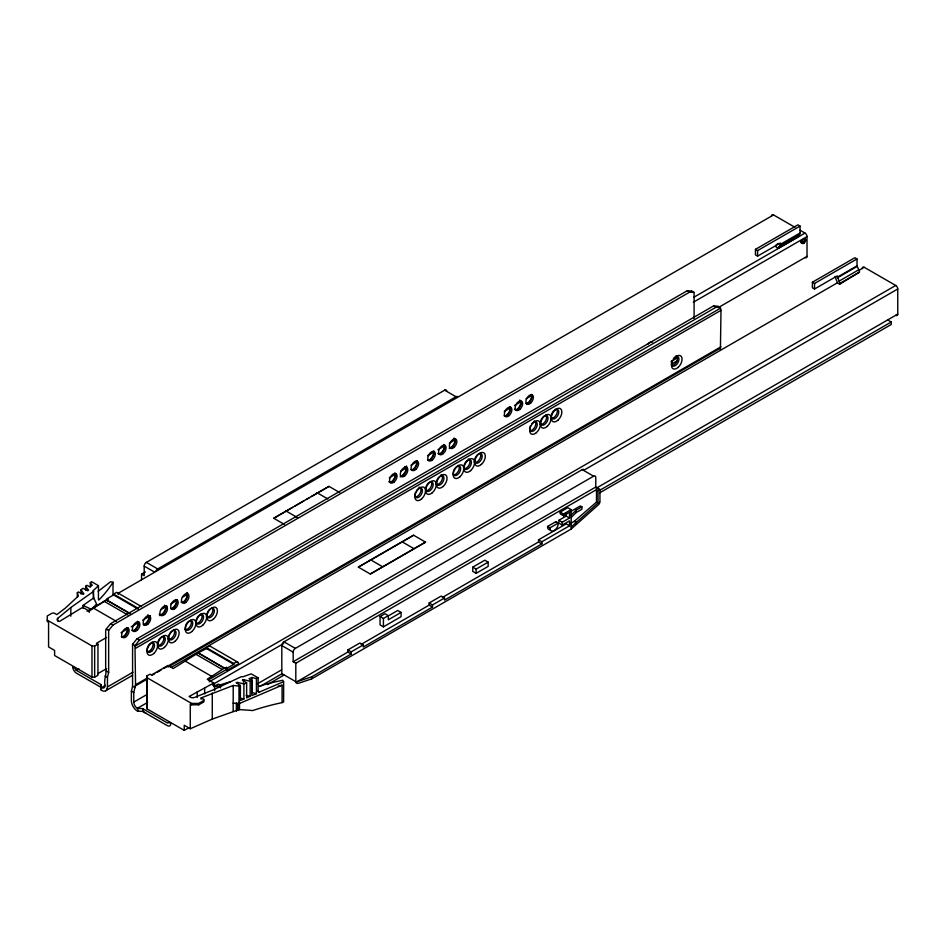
<?xml version="1.0" encoding="UTF-8"?>
<svg xmlns="http://www.w3.org/2000/svg" width="945" height="945" viewBox="0 0 945 945"><rect width="100%" height="100%" fill="white"/><g stroke="black" fill="none" stroke-linecap="round" stroke-linejoin="round"><path stroke-width="1.42" d="M90.307 586.774L90.307 582.663L91.57 581.683L98.445 585.652L98.434 599.059A1.654 0.673 -71.7 0 0 98.587 599.673M212.519 685.125L216.074 685.444L218.366 684.133L220.468 685.03L218.13 686.637L213.724 686.401L213.724 682.975L189.118 696.489L190.311 697.174A3.378 1.949 0 0 0 194.646 697.398L213.393 689.815L241.471 676.608L242.877 676.833A196.206 113.282 0 0 1 251.264 673.88L258.139 677.848L258.115 691.244A1.701 1.11 -52.2 0 0 259.485 692.035L283.63 681.676L282.744 680.246A196.206 113.282 0 0 0 258.576 686.353M107.151 600.796L107.222 598.61L113.601 594.925L138.442 609.265M208.514 679.845L226.292 669.58L226.351 667.383L227.426 668.009L233.805 664.323L233.805 663.496L206.471 647.715L206.471 648.542L233.805 664.323M226.292 669.58L227.355 670.194L227.426 668.009M776.117 245.145A3.886 2.244 60 0 0 775.715 246.562L777.865 248.5L779.696 246.043L799.435 234.655A3.886 2.244 60 0 0 800.049 233.002L800.049 226.091L797.899 224.851L755.445 249.362L755.445 254.89L757.595 256.13L780.322 243.007L780.322 244.389A3.886 2.244 60 0 1 779.696 246.043M777.865 248.5L797.604 237.112L799.435 234.655M283.63 681.676L283.63 701.934L282.082 702.607A193.028 111.451 0 0 0 252.669 710.569A232.092 75.529 20.5 0 0 239.51 709.636A5.032 1.642 20.5 0 0 238.92 709.648L212.282 719.086L190.264 728.737L190.264 704.049L191.587 704.816L198.757 704.816L203.541 702.052L203.73 699.406L201.131 697.906L201.131 699.288M203.541 702.052L203.73 699.406M133.021 672.167L107.458 686.932A8.458 4.879 60 0 1 101.481 690.382L100.891 684.523L76.356 670.359A1.689 0.98 60 0 1 75.163 668.28L72.777 666.898A5.079 2.929 60 0 0 76.356 673.112L101.481 687.617A5.079 2.929 60 0 0 105.06 685.55C103.407 679.42 107.34 673.395 105.663 667.524L105.663 631.059L106.265 629.075L110.636 623.629L687.322 290.682L691.705 291.072L694.091 292.454L694.091 318.5M107.458 686.932L107.458 677.352L108.651 672.427L108.651 630.457L113.034 625.011L689.72 292.064L694.091 292.454M720.409 307.645L716.026 307.255L139.34 640.202L134.97 645.648L135.56 684.782L133.765 692.543L133.765 702.123A5.079 2.929 60 0 0 137.356 708.337L142.719 708.667L167.253 722.83A1.689 0.98 60 0 0 168.458 722.145L170.844 723.527A5.079 2.929 60 0 1 167.253 725.595L142.719 711.431L137.356 711.089A8.458 4.879 60 0 1 131.379 700.741L131.379 691.161L132.572 686.235L132.572 644.266L136.954 638.82L713.64 305.873L718.011 306.263L720.409 307.645L721 310.326L720.409 349.603M778.113 243.397L776.341 244.909M571.134 527.015L598.043 502.988L598.043 490.538L599.945 489.439L599.945 501.523M599.874 502.208A3.048 1.76 -60 0 1 598.315 504.866L571.241 529.011L311.649 678.888L298.537 683.259M92.515 608.332L96.567 604.056L93.709 597.89L93.342 590.495A196.206 113.282 0 0 0 98.445 585.652M571.134 517.517L576.143 512.556L581.896 509.237L581.896 506.839L576.143 510.158L571.134 515.119M569.941 523.837L574.253 521.356L596.496 502.09L596.496 489.64L598.043 490.538M57.704 620.948L57.704 618.337L70.84 607.517L93.709 591.298M77.336 597.145L77.336 592.739L78.376 591.936L83.125 594.37L83.881 593.779L80.986 589.904L83.03 588.31L87.79 590.755L88.546 590.164L85.641 586.29L86.881 585.321L90.058 586.951L92.244 585.25L90.307 582.663M98.197 591.322L110.541 581.742L113.01 582.25L113.01 595.279M83.089 608.285L83.089 605.426L93.709 597.89M57.704 618.337A3.378 1.949 0 0 0 58.082 620.841L59.287 621.526L82.699 607.316L89.184 611.061L106.454 599.874L130.209 613.589M189.118 727.65L184.228 730.355L146.865 708.774L146.688 676.065L149.971 674.163L151.448 675.014L167.95 665.481L173.242 668.54L198.261 652.877L224.733 668.328L226.351 667.383M213.724 682.975L207.238 679.231L224.52 668.032M284.492 524.487L273.731 518.262L328.99 486.368L339.751 492.581M358.344 567.118L413.603 535.224L425.557 542.123L370.31 574.028L358.344 567.118L413.603 535.224M370.31 574.028L425.557 542.123M141.561 579.864L141.561 574.194L144.195 575.718L144.195 566.114A3.048 1.76 -60 0 1 146.345 562.381L444.634 390.179L455.998 396.735A3.048 1.76 -60 0 1 457.522 396.581M141.561 574.194L145.388 571.985M113.601 594.925L113.601 594.098L116.719 592.291L141.561 606.631M155.795 571.406A3.048 1.76 -60 0 1 157.709 568.949L455.998 396.735M87.046 611.261L107.494 599.461M117.723 593.554L773.53 214.928L794.922 227.272M106.454 599.874L108.297 599.224L107.222 598.61M273.731 518.262L292.572 507.394M295.076 505.941L303.865 500.862M306.381 499.421L308.897 497.968M311.401 496.515L328.99 486.368M755.445 249.362L757.595 250.602L800.049 226.091M780.322 244.389L800.049 233.002M778.007 247.448L797.734 236.061M777.865 247.814L797.604 236.415M693.772 297.297L804.986 233.084A2.87 1.666 60 0 1 807.018 236.604L807.018 256.367A2.87 1.666 60 0 1 804.986 257.536M106.631 637.414L96.473 643.285L97.949 644.124L97.949 675.285L94.654 677.187L91.972 677.092L54.609 655.511L54.609 650.42L48.573 646.935L48.573 622.247L47.25 621.491L47.25 615.963L52.034 613.199L54.231 613.092L56.83 614.593L65.288 608.155L78.34 596.071L77.336 592.739M47.25 620.109L91.972 645.931L94.654 646.026L97.949 644.124M121.007 632.678L128.674 628.248M131.225 626.771L138.891 622.353M142.719 620.133L150.385 615.715M160.603 609.808L166.993 606.123M170.832 603.914L177.211 600.217M182.326 597.275L187.441 594.322M389.281 477.792L395.671 474.095M400.774 471.153L407.165 467.456M410.992 465.247L417.383 461.562M427.601 455.655L433.991 451.97M437.83 449.761L444.209 446.075M449.324 443.122L455.714 439.437M504.252 411.406L510.643 407.72M514.47 405.511L520.86 401.814M525.975 398.873L532.354 395.175M693.323 302.246L807.018 236.604M76.356 670.359L78.919 668.883M718.873 307.255L807.018 256.367M134.97 646.238L720.409 308.235M135.56 648.329L721 310.326M97.748 673.714L106.631 668.576M101.481 687.617L105.308 685.409M671.009 361.557L677.4 357.871M839.715 284.209L839.715 283.512A3.886 2.244 60 0 0 839.089 281.137L837.258 275.881L814.543 289.005L812.381 287.764L812.381 282.236L854.847 257.725L856.997 258.965L857.02 266.077L858.828 269.75A3.886 2.244 60 0 1 859.454 272.125L839.715 284.209L837.565 282.968L835.734 278.397A3.886 2.244 60 0 1 835.132 276.472M105.71 690.795L132.536 675.309M671.812 363.955L676.927 361.002M812.381 282.236L814.543 283.476L856.997 258.965M837.258 277.263L856.997 265.876M837.4 277.783L857.127 266.395M135.56 684.782L147.066 678.144M152.18 675.191L154.732 673.714M157.295 672.238L161.123 670.029M163.686 668.552L721 346.78M134.97 686.176L146.463 679.538M168.198 666.993L720.409 348.173M839.089 281.137L858.828 269.75M171.376 667.335L837.412 282.803M859.147 270.258L864.262 267.305L895.718 285.461A2.87 1.666 60 0 1 897.75 288.993L897.75 314.118A2.87 1.666 60 0 1 895.718 315.299M206.471 647.715L209.601 645.907L238.447 662.563L238.483 663.78L227.355 670.194M198.261 652.877L206.471 648.542M839.715 283.512L859.454 272.125M133.765 702.123L146.546 694.74M137.356 708.337L147.585 702.43M233.805 663.496L236.923 661.689M209.223 681.806L895.718 285.461M282.98 675.132A3.048 1.76 -60 0 1 281.811 673.596L281.811 645.565A3.048 1.76 -60 0 1 283.961 641.832L582.25 469.63A3.048 1.76 -60 0 1 584.293 470.161M212.968 684.345L283.642 643.545M583.667 470.315L897.75 288.993M146.688 676.065L146.865 677.612L191.587 703.434L198.757 703.434L203.541 700.67M295.324 648.4L593.602 476.185A3.048 1.76 -60 0 1 595.763 477.426L595.763 487.029L293.174 661.724L293.174 652.121A3.048 1.76 -60 0 1 295.324 648.4L283.961 641.832M257.288 683.896L281.575 669.875M596.059 488.305L897.75 314.118M293.174 661.724L295.809 663.236L596.496 489.64M442.437 597.453L538.544 541.969L538.544 539.819L541.887 541.757L569.516 525.81L569.516 520.849L562.228 525.054L558.873 523.128L558.873 520.293L562.228 522.231L569.516 518.025L569.516 512.332L563.527 515.781L560.184 513.844L560.184 512.095L567.791 507.701L571.134 509.638L571.241 529.011M380.067 616.53L384.958 613.707L388.3 615.644L388.3 619.79L401.082 612.407L401.082 616.66L383.422 626.854L380.067 624.928L380.067 616.53L383.422 618.467L388.3 615.644M259.875 686.531L281.598 673.986M599.851 490.242L891.253 321.997L891.253 324.489L599.851 492.735M267.541 684.582L284.161 674.99M560.184 512.095L563.527 514.021L571.134 509.638M387.509 616.376L397.739 610.47L401.082 612.407M472.76 567.154L484.82 560.196L488.163 562.133L488.163 566.386L476.115 573.343L472.76 571.406L472.76 567.154L476.115 569.091L488.163 562.133M570.296 511.741L580.348 505.941L581.896 506.839M547.568 526.459L555.92 521.64L558.318 523.022A5.918 3.414 -60 0 1 554.136 530.594A5.918 3.414 -60 0 1 549.966 527.842L547.568 526.459A5.918 3.414 -60 0 0 550.403 529.732M558.873 520.293L566.161 516.088L569.516 518.025M549.966 527.842L558.318 523.022M297.817 683.4A3.107 2.197 -45 0 1 295.927 682.396L347.89 652.038L347.89 649.912L359.903 642.978L363.258 644.903L363.258 647.041L432.503 607.056L432.503 604.93L444.528 597.984L444.528 600.11L541.887 543.907L541.887 541.757M361.167 644.372L429.16 605.119L429.16 602.993L441.173 596.059L444.528 597.984M538.544 539.819L566.161 523.873L569.516 525.81M347.89 649.912L351.233 651.849L363.258 644.903M295.809 663.236L295.809 681.676A3.048 1.76 -60 0 0 295.832 682.089L311.649 676.833L351.233 653.975L351.233 651.849M201.131 697.906L233.214 685.479L238.99 686.07L240.384 685.468L240.384 700.54L243.893 699.028L243.893 683.956L246.645 682.774L246.645 697.847L250.165 696.335L250.165 681.274L251.819 680.554L251.819 695.626L256.426 693.642L256.426 678.581L258.139 677.848M250.165 681.274L243.444 679.597L242.416 680.034L246.645 682.774M256.426 678.581L251.949 677.459L249.007 678.723L251.819 680.554M233.155 703.115L238.99 703.706L282.082 685.208L282.082 702.607M221.555 684.475L230.804 681.558M233.155 711.55L233.214 685.479M243.893 683.956L237.171 682.29L236.155 682.727L240.384 685.468M256.426 693.642L251.949 692.531L251.949 677.459M246.125 695.331L250.165 696.335M239.865 698.024L243.893 699.028M83.089 605.426L90.307 608.828M799.954 230.178L804.986 233.084M804.455 239.333L805.648 240.03M800.628 241.542L801.821 242.239M887.662 319.93L891.253 321.997M687.322 290.682L689.72 292.064M713.64 305.873L716.026 307.255M582.25 469.63L593.602 476.185M595.763 487.029L599.945 489.439M596.496 502.09L598.043 502.988M574.253 521.356L575.895 522.302M538.544 541.969L541.887 543.907M317.024 492.699L327.785 498.925M401.649 541.556L413.603 548.466M285.685 510.796L297.651 517.706M370.31 559.653L382.264 566.551M429.16 602.993L432.503 604.93M429.16 605.119L432.503 607.056M347.89 652.038L351.233 653.975M146.345 562.381L157.709 568.949M144.195 566.114L154.295 571.949M281.811 645.565L293.174 652.121M183.767 601.93L185.196 602.756M172.994 608.143L174.435 608.97M281.811 673.596L295.809 681.676M113.601 594.098L138.442 608.438M106.667 600.158L130.422 613.872M198.474 653.16L224.733 668.328M104.068 601.244L127.823 614.959M195.875 654.247L222.134 669.403M257.253 690.748L259.485 692.035M93.874 608.356L116.377 621.349M185.681 661.358L211.928 676.514M110.636 623.629L113.034 625.011M136.954 638.82L139.34 640.202M216.074 685.444L218.13 686.637M106.265 629.075L108.651 630.457M132.572 644.266L134.97 645.648M106.265 671.044L108.651 672.427M132.572 686.235L134.97 687.617M105.06 675.97L107.458 677.352M131.379 691.161L133.765 692.543M190.264 728.737L184.228 725.252L184.228 730.355M118.243 593.165L118.279 594.37M100.973 690.086L100.891 684.523M814.543 283.476L814.543 289.005M757.595 250.602L757.595 256.13M691.705 291.072L691.705 291.662M576.143 510.158L576.143 512.556M576.143 521.959L576.143 524.073M566.161 513.241L566.161 516.088M563.527 514.021L563.527 515.781M562.228 522.231L562.228 525.054M476.115 569.091L476.115 573.343M383.422 618.467L383.422 626.854M311.649 676.833L311.649 678.888M243.444 679.597L243.444 682.337M239.51 702.348L239.51 709.636M238.99 686.07L238.99 703.706M238.92 702.525L238.92 709.648M237.691 703.895L237.691 710.368M236.722 702.773L236.722 710.947M236.356 702.926L236.356 710.947M220.468 685.03L220.468 687.913M214.574 686.483L214.574 690.771M212.282 693.016L212.282 719.086M204.663 688.208L204.663 693.866M198.757 703.434L198.757 704.816M197.233 691.799L197.233 697.469M191.587 703.434L191.587 704.816M146.865 677.612L146.865 708.774M142.719 708.667L142.719 711.431M137.852 708.62L137.852 711.384M94.654 646.026L94.654 677.187M93.342 590.495L93.342 598.776M91.972 645.931L91.972 677.092M89.184 611.061L89.184 612.407M85.641 586.29L85.641 590.401M80.986 589.904L80.986 594.015M70.84 607.517L70.84 616.199M531.763 423.714A5.327 3.071 -60 0 1 537.221 423.986A5.327 3.071 -60 0 1 532.496 431.369A5.327 3.071 -60 0 1 530.428 425.805M145.754 712.884A3.378 1.949 0 0 1 143.427 711.03M439.023 477.001A5.327 3.071 -60 0 1 443.949 478.064A5.327 3.071 -60 0 1 439.401 485.175A5.327 3.071 -60 0 1 436.826 480.426M437.133 479.67A5.327 3.071 -60 0 1 437.523 478.926M437.972 478.229A5.327 3.071 -60 0 1 438.468 477.579M440.961 474.839A5.327 3.071 -60 0 1 441.61 480.804A5.327 3.071 -60 0 1 436.082 484.253M186.815 623.227A5.327 3.071 -60 0 1 192.603 622.058A5.327 3.071 -60 0 1 189.024 629.819A5.327 3.071 -60 0 1 185.444 626.192M185.669 625.436A5.327 3.071 -60 0 1 186.366 623.936M199.194 615.301A5.327 3.071 -60 0 1 203.529 616.636A5.327 3.071 -60 0 1 199.986 623.487A5.327 3.071 -60 0 1 196.017 621.432M196.064 620.723A5.327 3.071 -60 0 1 196.737 618.455M197.127 617.723A5.327 3.071 -60 0 1 198.627 615.786M210.558 608.686A5.327 3.071 -60 0 1 214.279 611.569A5.327 3.071 -60 0 1 209.388 617.853A5.327 3.071 -60 0 1 207.191 613.01M207.498 612.242A5.327 3.071 -60 0 1 208.845 610.151M209.388 609.572A5.327 3.071 -60 0 1 209.967 609.088M190.642 620.322A5.327 3.071 -60 0 1 190.039 626.535A5.327 3.071 -60 0 1 184.925 629.252M201.013 613.813A5.327 3.071 -60 0 1 201.214 619.601A5.327 3.071 -60 0 1 196.135 623.227M212.471 608.297A5.327 3.071 -60 0 1 211.326 614.451A5.327 3.071 -60 0 1 206.447 616.825M151.98 642.127A5.327 3.071 -60 0 1 152.18 647.916A5.327 3.071 -60 0 1 147.101 651.542M160.355 637.887A5.327 3.071 -60 0 1 165.257 638.737A5.327 3.071 -60 0 1 161.123 645.907A5.327 3.071 -60 0 1 157.933 642.08M158.158 641.312A5.327 3.071 -60 0 1 159.811 638.466M163.438 636.611A5.327 3.071 -60 0 1 162.292 642.765A5.327 3.071 -60 0 1 157.413 645.14M171.695 631.177A5.327 3.071 -60 0 1 176.03 632.524A5.327 3.071 -60 0 1 172.474 639.363A5.327 3.071 -60 0 1 168.517 637.308M168.694 635.867A5.327 3.071 -60 0 1 169.238 634.343M169.616 633.599A5.327 3.071 -60 0 1 170.065 632.902M170.572 632.252A5.327 3.071 -60 0 1 171.116 631.673M173.514 629.701A5.327 3.071 -60 0 1 173.289 636.209A5.327 3.071 -60 0 1 167.797 638.631M673.49 358.462A5.327 3.071 -60 0 1 678.947 358.734A5.327 3.071 -60 0 1 674.222 366.117A5.327 3.071 -60 0 1 672.155 360.553M675.982 355.722A5.327 3.071 -60 0 1 676.809 361.321A5.327 3.071 -60 0 1 671.552 365.325M534.256 420.974A5.327 3.071 -60 0 1 535.083 426.573A5.327 3.071 -60 0 1 529.826 430.577M428.829 482.718A5.327 3.071 -60 0 1 433.164 484.064A5.327 3.071 -60 0 1 429.621 490.916A5.327 3.071 -60 0 1 425.652 488.86M425.699 488.152A5.327 3.071 -60 0 1 426.372 485.884M426.762 485.139A5.327 3.071 -60 0 1 427.211 484.442M427.707 483.793A5.327 3.071 -60 0 1 428.25 483.214M431.038 481.537A5.327 3.071 -60 0 1 430.648 487.384A5.327 3.071 -60 0 1 425.77 490.644M543.068 416.922A5.327 3.071 -60 0 1 547.982 417.773A5.327 3.071 -60 0 1 543.847 424.943A5.327 3.071 -60 0 1 540.658 421.116M540.883 420.36A5.327 3.071 -60 0 1 541.568 418.848M542.017 418.151A5.327 3.071 -60 0 1 542.524 417.501M554.408 410.224A5.327 3.071 -60 0 1 558.743 411.559A5.327 3.071 -60 0 1 555.199 418.411A5.327 3.071 -60 0 1 551.23 416.355M551.419 414.902A5.327 3.071 -60 0 1 551.951 413.378M552.341 412.634A5.327 3.071 -60 0 1 553.841 410.709M545.844 415.245A5.327 3.071 -60 0 1 545.253 421.458A5.327 3.071 -60 0 1 540.138 424.175M556.227 408.736A5.327 3.071 -60 0 1 556.014 415.245A5.327 3.071 -60 0 1 550.522 417.666M455.218 467.905A5.327 3.071 -60 0 1 460.676 468.177A5.327 3.071 -60 0 1 455.951 475.559A5.327 3.071 -60 0 1 453.883 469.996M454.261 469.263A5.327 3.071 -60 0 1 454.71 468.555M416.438 490.656A5.327 3.071 -60 0 1 422.238 489.486A5.327 3.071 -60 0 1 418.659 497.247A5.327 3.071 -60 0 1 415.068 493.621M415.304 492.853A5.327 3.071 -60 0 1 415.611 492.097M466.523 461.113A5.327 3.071 -60 0 1 471.437 461.963A5.327 3.071 -60 0 1 467.303 469.133A5.327 3.071 -60 0 1 464.113 465.306M464.338 464.55A5.327 3.071 -60 0 1 465.979 461.692M477.863 454.415A5.327 3.071 -60 0 1 482.198 455.75A5.327 3.071 -60 0 1 478.654 462.601A5.327 3.071 -60 0 1 474.685 460.546M474.874 459.093A5.327 3.071 -60 0 1 475.406 457.569M475.796 456.837A5.327 3.071 -60 0 1 476.245 456.128M476.741 455.478A5.327 3.071 -60 0 1 477.296 454.899M458.16 465.353A5.327 3.071 -60 0 1 458.36 471.142A5.327 3.071 -60 0 1 453.281 474.768M468.472 458.951A5.327 3.071 -60 0 1 469.122 464.928A5.327 3.071 -60 0 1 463.593 468.366M480.072 453.222A5.327 3.071 -60 0 1 479.233 459.778A5.327 3.071 -60 0 1 473.977 461.857M418.93 487.207A5.327 3.071 -60 0 1 420.265 492.865A5.327 3.071 -60 0 1 414.56 496.68M555.92 521.64A5.918 3.414 -60 0 1 555.908 522.443M278.232 686.058A193.028 111.451 0 0 1 282.082 685.208M862.23 268.474A2.87 1.666 60 0 1 864.262 267.305M98.693 599.78A1.772 0.721 -72.2 0 0 99.13 599.697L99.296 599.555A196.206 113.282 0 0 0 113.01 582.25M647.632 344.476A5.327 3.071 -60 0 1 652.511 342.102M531.976 394.738A7.525 4.347 -60 0 1 526.66 403.952M521.912 403.338A7.525 4.347 -60 0 1 521.404 401.802M531.255 394.396A5.327 3.071 -60 0 1 530.877 400.243A5.327 3.071 -60 0 1 525.999 403.503M519.655 400.125A5.327 3.071 -60 0 1 520.66 405.346A5.327 3.071 -60 0 1 515.734 409.787M515.226 409.717A5.327 3.071 -60 0 1 514.399 409.244M509.733 406.822A5.327 3.071 -60 0 1 509.131 413.036A5.327 3.071 -60 0 1 504.016 415.753M521.144 401.956A7.525 4.347 -60 0 1 515.887 410.177M510.832 408.842A7.525 4.347 -60 0 1 510.572 407.094M176.042 599.473A5.327 3.071 -60 0 1 175.664 605.332A5.327 3.071 -60 0 1 170.785 608.592M186.425 592.964A5.327 3.071 -60 0 1 186.425 599.118A5.327 3.071 -60 0 1 181.097 602.189M137.391 621.267A5.327 3.071 -60 0 1 137.167 627.775A5.327 3.071 -60 0 1 131.674 630.197M127.008 627.787A5.327 3.071 -60 0 1 126.406 634A5.327 3.071 -60 0 1 121.303 636.717M127.729 628.13A7.525 4.347 -60 0 1 122.401 637.343M138.49 621.916A7.525 4.347 -60 0 1 134.001 630.575M128.107 629.807A7.525 4.347 -60 0 1 127.847 628.059M176.762 599.815A7.525 4.347 -60 0 1 171.447 609.041M166.698 608.415A7.525 4.347 -60 0 1 166.119 605.969M187.464 592.68A7.525 4.347 -60 0 1 183.035 602.26M177.14 601.492A7.525 4.347 -60 0 1 176.88 599.744M164.454 605.202A5.327 3.071 -60 0 1 164.902 611.545A5.327 3.071 -60 0 1 159.185 614.321M416.438 460.676A5.327 3.071 -60 0 1 415.835 466.889A5.327 3.071 -60 0 1 410.732 469.606M417.158 461.03A7.525 4.347 -60 0 1 411.843 470.244M406.775 468.921A7.525 4.347 -60 0 1 406.586 466.168M404.85 466.417A5.327 3.071 -60 0 1 405.677 472.004A5.327 3.071 -60 0 1 400.42 476.008M166.001 606.028A7.525 4.347 -60 0 1 159.847 615.656M406.326 466.322A7.525 4.347 -60 0 1 400.243 476.871M396.333 475.843A7.525 4.347 -60 0 1 395.813 474.307M394.915 473.114A5.327 3.071 -60 0 1 394.077 479.67A5.327 3.071 -60 0 1 388.82 481.749M433.495 451.415A5.327 3.071 -60 0 1 432.349 457.569A5.327 3.071 -60 0 1 427.471 459.943M453.883 438.102A5.327 3.071 -60 0 1 454.71 443.701A5.327 3.071 -60 0 1 449.454 447.694M443.571 444.504A5.327 3.071 -60 0 1 443.347 451.013A5.327 3.071 -60 0 1 437.854 453.435M395.636 473.457A7.525 4.347 -60 0 1 390.309 482.671M455.431 438.929A7.525 4.347 -60 0 1 449.277 448.556M445.367 447.528A7.525 4.347 -60 0 1 444.859 446.005M444.67 445.142A7.525 4.347 -60 0 1 440.181 453.813M434.287 453.045A7.525 4.347 -60 0 1 434.027 451.297M433.909 451.356A7.525 4.347 -60 0 1 428.581 460.581M510.454 407.165A7.525 4.347 -60 0 1 505.126 416.391M149.263 615.703A7.525 4.347 -60 0 1 143.935 624.917M139.187 624.302A7.525 4.347 -60 0 1 138.608 621.845M147.703 614.876A5.327 3.071 -60 0 1 148.542 620.463A5.327 3.071 -60 0 1 143.274 624.468M107.576 688.373A3.378 1.949 0 0 1 107.175 688.574M771.498 216.098A2.87 1.666 60 0 1 773.53 214.928M804.431 239.699A2.705 1.559 -60 0 1 802.837 242.452A2.705 1.559 -60 0 1 800.828 242.428M444.634 390.179A3.048 1.76 -60 0 1 446.784 391.419M536.406 432.645A7.525 4.347 -60 0 0 538.792 420.986A7.525 4.347 -60 0 0 529.885 428.876A7.525 4.347 -60 0 0 536.406 432.645M443.11 486.498A7.525 4.347 -60 0 0 445.497 474.839A7.525 4.347 -60 0 0 436.602 482.741A7.525 4.347 -60 0 0 443.11 486.498M191.953 631.508A7.525 4.347 -60 0 0 194.339 619.849A7.525 4.347 -60 0 0 185.433 627.752A7.525 4.347 -60 0 0 191.953 631.508M202.714 625.295A7.525 4.347 -60 0 0 205.1 613.636A7.525 4.347 -60 0 0 196.206 621.526A7.525 4.347 -60 0 0 202.714 625.295M213.487 619.081A7.525 4.347 -60 0 0 215.873 607.422A7.525 4.347 -60 0 0 206.967 615.313A7.525 4.347 -60 0 0 213.487 619.081M151.732 651.211A5.327 3.071 -60 0 0 153.421 642.954A5.327 3.071 -60 0 0 147.113 648.542A5.327 3.071 -60 0 0 151.732 651.211M153.681 653.609A7.525 4.347 -60 0 0 156.067 641.95A7.525 4.347 -60 0 0 147.16 649.841A7.525 4.347 -60 0 0 153.681 653.609M164.454 647.396A7.525 4.347 -60 0 0 166.84 635.737A7.525 4.347 -60 0 0 157.933 643.628A7.525 4.347 -60 0 0 164.454 647.396M175.215 641.171A7.525 4.347 -60 0 0 177.601 629.512A7.525 4.347 -60 0 0 168.694 637.414A7.525 4.347 -60 0 0 175.215 641.171M678.132 367.392A7.525 4.347 -60 0 0 680.518 355.733A7.525 4.347 -60 0 0 671.611 363.624A7.525 4.347 -60 0 0 678.132 367.392M547.167 426.431A7.525 4.347 -60 0 0 549.553 414.772A7.525 4.347 -60 0 0 540.646 422.663A7.525 4.347 -60 0 0 547.167 426.431M557.928 420.218A7.525 4.347 -60 0 0 560.314 408.559A7.525 4.347 -60 0 0 551.419 416.45A7.525 4.347 -60 0 0 557.928 420.218M459.861 476.835A7.525 4.347 -60 0 0 462.247 465.176A7.525 4.347 -60 0 0 453.34 473.079A7.525 4.347 -60 0 0 459.861 476.835M470.622 470.622A7.525 4.347 -60 0 0 473.008 458.963A7.525 4.347 -60 0 0 464.101 466.854A7.525 4.347 -60 0 0 470.622 470.622M481.383 464.408A7.525 4.347 -60 0 0 483.769 452.749A7.525 4.347 -60 0 0 474.874 460.64A7.525 4.347 -60 0 0 481.383 464.408M421.588 498.936A7.525 4.347 -60 0 0 423.974 487.277A7.525 4.347 -60 0 0 415.068 495.168A7.525 4.347 -60 0 0 421.588 498.936M432.349 492.723A7.525 4.347 -60 0 0 434.735 481.064A7.525 4.347 -60 0 0 425.829 488.955A7.525 4.347 -60 0 0 432.349 492.723M530.617 403.172A5.327 3.071 -60 0 0 532.307 394.927A5.327 3.071 -60 0 0 526.011 400.515A5.327 3.071 -60 0 0 530.617 403.172M519.856 409.386A5.327 3.071 -60 0 0 521.545 401.141A5.327 3.071 -60 0 0 515.238 406.728A5.327 3.071 -60 0 0 519.856 409.386M509.095 415.611A5.327 3.071 -60 0 0 510.784 407.354A5.327 3.071 -60 0 0 504.476 412.941A5.327 3.071 -60 0 0 509.095 415.611M186.177 602.048A5.327 3.071 -60 0 0 187.866 593.791A5.327 3.071 -60 0 0 181.558 599.378A5.327 3.071 -60 0 0 186.177 602.048M175.404 608.261A5.327 3.071 -60 0 0 177.093 600.004A5.327 3.071 -60 0 0 170.797 605.591A5.327 3.071 -60 0 0 175.404 608.261M164.643 614.474A5.327 3.071 -60 0 0 166.332 606.217A5.327 3.071 -60 0 0 160.024 611.805A5.327 3.071 -60 0 0 164.643 614.474M415.8 469.464A5.327 3.071 -60 0 0 417.489 461.207A5.327 3.071 -60 0 0 411.193 466.806A5.327 3.071 -60 0 0 415.8 469.464M405.039 475.678A5.327 3.071 -60 0 0 406.728 467.432A5.327 3.071 -60 0 0 400.42 473.02A5.327 3.071 -60 0 0 405.039 475.678M394.278 481.891A5.327 3.071 -60 0 0 395.967 473.646A5.327 3.071 -60 0 0 389.659 479.233A5.327 3.071 -60 0 0 394.278 481.891M443.311 453.588A5.327 3.071 -60 0 0 445 445.331A5.327 3.071 -60 0 0 438.693 450.919A5.327 3.071 -60 0 0 443.311 453.588M454.072 447.375A5.327 3.071 -60 0 0 455.762 439.118A5.327 3.071 -60 0 0 449.466 444.705A5.327 3.071 -60 0 0 454.072 447.375M432.55 459.802A5.327 3.071 -60 0 0 434.239 451.545A5.327 3.071 -60 0 0 427.931 457.132A5.327 3.071 -60 0 0 432.55 459.802M126.37 636.564A5.327 3.071 -60 0 0 128.059 628.319A5.327 3.071 -60 0 0 121.763 633.906A5.327 3.071 -60 0 0 126.37 636.564M137.131 630.35A5.327 3.071 -60 0 0 138.82 622.105A5.327 3.071 -60 0 0 132.524 627.693A5.327 3.071 -60 0 0 137.131 630.35M147.904 624.137A5.327 3.071 -60 0 0 149.593 615.88A5.327 3.071 -60 0 0 143.286 621.479A5.327 3.071 -60 0 0 147.904 624.137M804.23 242.983A2.705 1.559 -60 0 0 805.081 238.79A2.705 1.559 -60 0 0 801.88 241.625A2.705 1.559 -60 0 0 804.23 242.983"/></g></svg>
